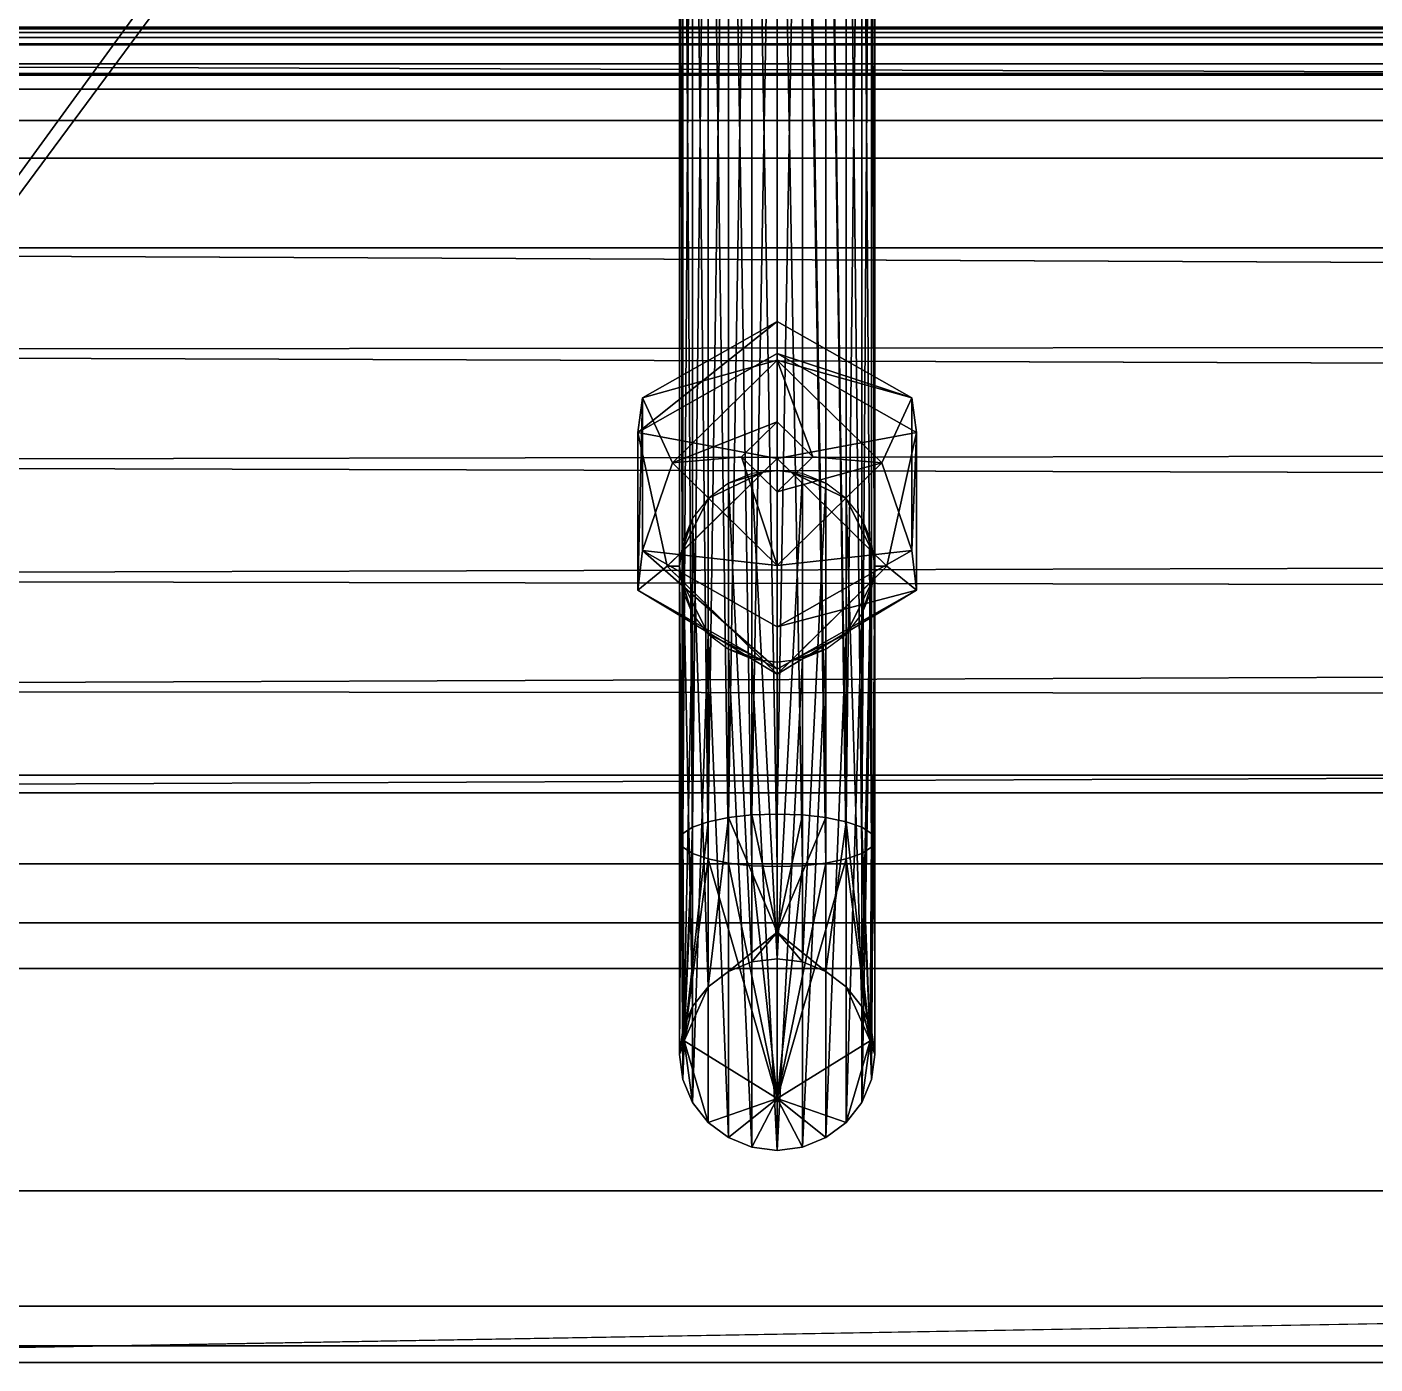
# Model space of a CAD drawing. Header units: millimetres. Extents: x 49 to 845, y -694 to -49.
# Drawn here: x 131.3 to 185.2, y -612.2 to -558.8 of the extents above; entities that cross this region are included whole.
import ezdxf

# ---------------------------------------------------------------- set-up
doc = ezdxf.new("R2010")
doc.units = ezdxf.units.MM
doc.layers.add('PQ_200_3D', color=1, linetype='Continuous')

msp = doc.modelspace()

# ---------------------------------------------------------------- meshes
at = {"layer": 'PQ_200_3D'}
mesh = msp.add_polyface(dxfattribs=at)
corners = [(97.738, -562.569, 1342.886), (97.917, -490.008, 1349.253), (100.932, -417.515, 1355.614), (105.789, -345.113, 1361.967), (111.901, -272.81, 1368.311), (118.885, -200.583, 1374.649), (126.529, -128.423, 1380.981), (767.471, -128.423, 1380.981), (775.115, -200.583, 1374.649), (782.099, -272.81, 1368.311), (788.211, -345.113, 1361.967), (793.068, -417.515, 1355.614), (796.083, -490.008, 1349.253), (796.262, -562.569, 1342.886), (806.251, -562.569, 1342.886), (806.09, -489.843, 1349.267), (803.06, -417.154, 1355.645), (798.188, -344.566, 1362.015), (792.066, -272.072, 1368.376), (785.056, -199.659, 1374.73), (777.394, -127.311, 1381.078), (116.606, -127.311, 1381.078), (108.944, -199.659, 1374.73), (101.934, -272.072, 1368.376), (95.812, -344.566, 1362.015), (90.94, -417.154, 1355.645), (87.91, -489.843, 1349.267), (87.749, -562.569, 1342.886)]
mesh.append_faces([[corners[k] for k in face] for face in [(18, 10, 17), (9, 19, 8), (10, 18, 9), (6, 21, 5), (3, 24, 2), (27, 1, 26), (26, 1, 25)]], dxfattribs={"vtx0": -1, "vtx1": -1})
mesh.append_faces([[corners[k] for k in face] for face in [(9, 18, 19), (20, 7, 8), (8, 19, 20), (12, 14, 15), (12, 15, 16), (11, 16, 17), (17, 10, 11), (5, 21, 22), (3, 23, 24), (23, 3, 4), (22, 4, 5)]], dxfattribs={"vtx0": -1, "vtx2": -1})
mesh.append_faces([[corners[k] for k in face] for face in [(0, 1, 27)]], dxfattribs={"vtx1": -1})
mesh.append_faces([[corners[k] for k in face] for face in [(11, 12, 16), (22, 23, 4), (1, 2, 25), (24, 25, 2)]], dxfattribs={"vtx1": -1, "vtx2": -1})
mesh.append_faces([[corners[k] for k in face] for face in [(6, 7, 20, 21)]], dxfattribs={"vtx1": -1, "vtx3": -1})
mesh.append_faces([[corners[k] for k in face] for face in [(12, 13, 14)]], dxfattribs={"vtx2": -1})
mesh = msp.add_polyface(dxfattribs=at)
corners = [(126.529, -128.423, 1342.886), (115.289, -236.876, 1342.886), (105.765, -345.425, 1342.886), (99.116, -454.051, 1342.886), (97.738, -562.569, 1342.886), (796.262, -562.569, 1342.886), (794.884, -454.051, 1342.886), (788.235, -345.425, 1342.886), (778.711, -236.876, 1342.886), (767.471, -128.423, 1342.886)]
mesh.append_faces([[corners[k] for k in face] for face in [(5, 6, 4)]], dxfattribs={"vtx1": -1})
mesh.append_faces([[corners[k] for k in face] for face in [(1, 2, 8)]], dxfattribs={"vtx1": -1, "vtx2": -1})
mesh.append_faces([[corners[k] for k in face] for face in [(6, 7, 3, 4), (2, 3, 7, 8)]], dxfattribs={"vtx1": -1, "vtx3": -1})
mesh.append_faces([[corners[k] for k in face] for face in [(9, 0, 1, 8)]], dxfattribs={"vtx2": -1})
mesh = msp.add_polyface(dxfattribs=at)
corners = [(102.742, -428.004, 983.772), (63.977, -500.909, 983.772), (57.313, -520.034, 983.772), (55.363, -540.193, 983.772), (58.237, -560.24, 983.772), (76.125, -627, 983.772), (817.875, -627, 983.772), (835.763, -560.24, 983.772), (838.637, -540.193, 983.772), (836.687, -520.034, 983.772), (830.023, -500.909, 983.772), (791.258, -428.004, 983.772), (790, -428.004, 983.772), (790, -450.242, 983.772), (104, -450.242, 983.772), (104, -428.004, 983.772), (805.914, -617, 983.772), (88.086, -617, 983.772), (88.086, -463.652, 983.772), (805.914, -463.652, 983.772)]
mesh.append_faces([[corners[k] for k in face] for face in [(1, 18, 0), (11, 19, 10), (16, 10, 19)]], dxfattribs={"vtx0": -1, "vtx1": -1})
mesh.append_faces([[corners[k] for k in face] for face in [(1, 17, 18), (19, 13, 14, 18)]], dxfattribs={"vtx0": -1, "vtx2": -1})
mesh.append_faces([[corners[k] for k in face] for face in [(16, 6, 7, 10)]], dxfattribs={"vtx0": -1, "vtx2": -1, "vtx3": -1})
mesh.append_faces([[corners[k] for k in face] for face in [(4, 5, 17, 1)]], dxfattribs={"vtx1": -1, "vtx2": -1, "vtx3": -1})
mesh.append_faces([[corners[k] for k in face] for face in [(16, 17, 5, 6)]], dxfattribs={"vtx1": -1, "vtx3": -1})
mesh.append_faces([[corners[k] for k in face] for face in [(2, 3, 4, 1)]], dxfattribs={"vtx2": -1})
mesh.append_faces([[corners[k] for k in face] for face in [(14, 15, 0, 18), (11, 12, 13, 19)]], dxfattribs={"vtx2": -1, "vtx3": -1})
mesh.append_faces([[corners[k] for k in face] for face in [(7, 8, 9, 10)]], dxfattribs={"vtx3": -1})
mesh = msp.add_polyface(dxfattribs=at)
corners = [(805.914, -463.652, 982.172), (88.086, -463.652, 982.172), (88.086, -617, 982.172), (805.914, -617, 982.172)]
mesh.append_faces([[corners[k] for k in face] for face in [(0, 1, 2, 3)]])
mesh = msp.add_polyface(dxfattribs=at)
corners = [(63.977, -500.909, 931.05), (83.508, -464.177, 924.5), (810.492, -464.177, 924.5), (830.023, -500.909, 931.05), (836.687, -520.034, 934.461), (838.637, -540.193, 938.055), (835.763, -560.24, 941.63), (817.169, -629.633, 954.004), (76.831, -629.633, 954.004), (58.237, -560.24, 941.63), (55.363, -540.193, 938.055), (57.313, -520.034, 934.461)]
mesh.append_faces([[corners[k] for k in face] for face in [(5, 3, 4)]], dxfattribs={"vtx0": -1})
mesh.append_faces([[corners[k] for k in face] for face in [(9, 1, 8), (6, 3, 5)]], dxfattribs={"vtx0": -1, "vtx1": -1})
mesh.append_faces([[corners[k] for k in face] for face in [(9, 0, 1), (0, 9, 10), (8, 1, 2, 7), (6, 2, 3), (2, 6, 7)]], dxfattribs={"vtx0": -1, "vtx2": -1})
mesh.append_faces([[corners[k] for k in face] for face in [(10, 11, 0)]], dxfattribs={"vtx2": -1})
mesh = msp.add_polyface(dxfattribs=at)
corners = [(96.458, -612.146, 1213.391), (92.857, -542.742, 1194.833), (89.33, -473.34, 1176.276), (225.8, -473.34, 1176.276), (225.8, -609.9, 1212.791), (605.356, -609.9, 1212.791), (605.356, -473.34, 1176.276), (804.67, -473.34, 1176.276), (801.143, -542.742, 1194.833), (797.542, -612.146, 1213.391), (161.275, -517.105, 1187.978), (160.265, -517.233, 1188.013), (159.325, -517.61, 1188.113), (158.517, -518.208, 1188.273), (157.897, -518.989, 1188.482), (157.507, -519.897, 1188.725), (157.375, -520.872, 1188.986), (157.507, -521.848, 1189.246), (157.897, -522.756, 1189.489), (158.517, -523.537, 1189.698), (159.325, -524.135, 1189.858), (160.265, -524.512, 1189.959), (161.275, -524.64, 1189.993), (162.284, -524.512, 1189.959), (163.225, -524.135, 1189.858), (164.032, -523.537, 1189.698), (164.652, -522.756, 1189.489), (165.042, -521.848, 1189.246), (165.175, -520.872, 1188.986), (165.042, -519.897, 1188.725), (164.652, -518.989, 1188.482), (164.032, -518.208, 1188.273), (163.225, -517.61, 1188.113), (162.284, -517.233, 1188.013), (660.475, -517.105, 1187.978), (659.466, -517.233, 1188.013), (658.525, -517.61, 1188.113), (657.718, -518.208, 1188.273), (657.098, -518.989, 1188.482), (656.708, -519.897, 1188.725), (656.575, -520.872, 1188.986), (656.708, -521.848, 1189.246), (657.098, -522.756, 1189.489), (657.718, -523.537, 1189.698), (658.525, -524.135, 1189.858), (659.466, -524.512, 1189.959), (660.475, -524.64, 1189.993), (661.485, -524.512, 1189.959), (662.425, -524.135, 1189.858), (663.233, -523.537, 1189.698), (663.853, -522.756, 1189.489), (664.243, -521.848, 1189.246), (664.375, -520.872, 1188.986), (664.243, -519.897, 1188.725), (663.853, -518.989, 1188.482), (663.233, -518.208, 1188.273), (662.425, -517.61, 1188.113), (661.485, -517.233, 1188.013), (740.225, -517.105, 1187.978), (739.216, -517.233, 1188.013), (738.275, -517.61, 1188.113), (737.468, -518.208, 1188.273), (736.848, -518.989, 1188.482), (736.458, -519.897, 1188.725), (736.325, -520.872, 1188.986), (736.458, -521.848, 1189.246), (736.848, -522.756, 1189.489), (737.468, -523.537, 1189.698), (738.275, -524.135, 1189.858), (739.216, -524.512, 1189.959), (740.225, -524.64, 1189.993), (741.235, -524.512, 1189.959), (742.175, -524.135, 1189.858), (742.983, -523.537, 1189.698), (743.603, -522.756, 1189.489), (743.993, -521.848, 1189.246), (744.125, -520.872, 1188.986), (743.993, -519.897, 1188.725), (743.603, -518.989, 1188.482), (742.983, -518.208, 1188.273), (742.175, -517.61, 1188.113), (741.235, -517.233, 1188.013)]
mesh.append_faces([[corners[k] for k in face] for face in [(74, 8, 73), (47, 5, 46), (80, 7, 79), (77, 8, 76), (6, 41, 5), (42, 5, 41), (23, 4, 22), (21, 1, 20), (24, 4, 23), (20, 1, 19), (38, 6, 37), (41, 6, 40), (36, 6, 35), (16, 1, 15), (10, 3, 33), (11, 2, 10), (33, 3, 32)]], dxfattribs={"vtx0": -1, "vtx1": -1})
mesh.append_faces([[corners[k] for k in face] for face in [(68, 5, 48), (9, 5, 68), (4, 0, 22)]], dxfattribs={"vtx0": -1, "vtx1": -1, "vtx2": -1})
mesh.append_faces([[corners[k] for k in face] for face in [(9, 68, 69), (8, 71, 72), (8, 75, 76), (67, 49, 50, 66), (49, 67, 68, 48), (51, 65, 66, 50), (65, 51, 52, 64), (77, 7, 8), (7, 80, 81), (54, 62, 63, 53), (64, 52, 53, 63), (62, 54, 55, 61), (61, 55, 56, 60), (6, 57, 34), (6, 34, 35), (5, 43, 44), (0, 4, 5, 9), (4, 26, 27), (4, 25, 26), (27, 3, 4), (4, 24, 25), (21, 0, 1), (0, 21, 22), (1, 16, 17), (6, 38, 39), (3, 27, 28), (3, 30, 31), (10, 2, 3), (2, 12, 13)]], dxfattribs={"vtx0": -1, "vtx2": -1})
mesh.append_faces([[corners[k] for k in face] for face in [(8, 9, 71), (70, 71, 9), (69, 70, 9), (74, 75, 8), (72, 73, 8), (47, 48, 5), (78, 79, 7), (77, 78, 7), (58, 59, 7), (81, 58, 7), (44, 45, 5), (42, 43, 5), (45, 46, 5), (18, 19, 1), (17, 18, 1), (39, 40, 6), (28, 29, 3), (36, 37, 6), (29, 30, 3), (14, 15, 2), (13, 14, 2), (11, 12, 2), (1, 2, 15), (31, 32, 3)]], dxfattribs={"vtx1": -1, "vtx2": -1})
mesh.append_faces([[corners[k] for k in face] for face in [(6, 7, 59, 57)]], dxfattribs={"vtx1": -1, "vtx2": -1, "vtx3": -1})
mesh.append_faces([[corners[k] for k in face] for face in [(59, 60, 56, 57)]], dxfattribs={"vtx1": -1, "vtx3": -1})
mesh = msp.add_polyface(dxfattribs=at)
corners = [(161.275, -535.865, 1163.418), (160.265, -535.829, 1163.29), (159.325, -535.724, 1162.915), (158.517, -535.558, 1162.318), (157.897, -535.34, 1161.54), (157.507, -535.087, 1160.634), (157.375, -534.816, 1159.662), (157.507, -534.544, 1158.69), (157.897, -534.291, 1157.784), (158.517, -534.073, 1157.006), (159.325, -533.907, 1156.409), (160.265, -533.802, 1156.034), (161.275, -533.766, 1155.906), (161.275, -590.258, 1140.124), (160.265, -590.294, 1140.252), (159.325, -590.399, 1140.627), (158.517, -590.566, 1141.224), (157.897, -590.783, 1142.002), (157.507, -591.036, 1142.908), (157.375, -591.308, 1143.88), (157.507, -591.579, 1144.852), (157.897, -591.832, 1145.758), (158.517, -592.05, 1146.536), (159.325, -592.216, 1147.133), (160.265, -592.321, 1147.508), (161.275, -592.357, 1147.636)]
mesh.append_faces([[corners[k] for k in face] for face in [(14, 12, 13)]], dxfattribs={"vtx0": -1})
mesh.append_faces([[corners[k] for k in face] for face in [(15, 11, 14), (9, 17, 8), (22, 4, 21), (3, 23, 2), (20, 6, 19)]], dxfattribs={"vtx0": -1, "vtx1": -1})
mesh.append_faces([[corners[k] for k in face] for face in [(9, 16, 17), (8, 17, 18), (15, 10, 11), (19, 6, 7, 18), (5, 20, 21), (2, 23, 24), (1, 24, 25), (21, 4, 5)]], dxfattribs={"vtx0": -1, "vtx2": -1})
mesh.append_faces([[corners[k] for k in face] for face in [(0, 1, 25)]], dxfattribs={"vtx1": -1})
mesh.append_faces([[corners[k] for k in face] for face in [(15, 16, 10), (11, 12, 14), (7, 8, 18), (9, 10, 16), (22, 23, 3), (5, 6, 20), (1, 2, 24), (3, 4, 22)]], dxfattribs={"vtx1": -1, "vtx2": -1})
mesh = msp.add_polyface(dxfattribs=at)
corners = [(161.275, -590.258, 1140.124), (161.275, -533.766, 1155.906), (162.284, -533.802, 1156.034), (163.225, -533.907, 1156.409), (164.032, -534.073, 1157.006), (164.652, -534.291, 1157.784), (165.042, -534.544, 1158.69), (165.175, -534.816, 1159.662), (165.042, -535.087, 1160.634), (164.652, -535.34, 1161.54), (164.032, -535.558, 1162.318), (163.225, -535.724, 1162.915), (162.284, -535.829, 1163.29), (161.275, -535.865, 1163.418), (161.275, -592.357, 1147.636), (162.284, -592.321, 1147.508), (163.225, -592.216, 1147.133), (164.032, -592.05, 1146.536), (164.652, -591.832, 1145.758), (165.042, -591.579, 1144.852), (165.175, -591.308, 1143.88), (165.042, -591.036, 1142.908), (164.652, -590.783, 1142.002), (164.032, -590.566, 1141.224), (163.225, -590.399, 1140.627), (162.284, -590.294, 1140.252)]
mesh.append_faces([[corners[k] for k in face] for face in [(16, 12, 15), (8, 20, 7), (10, 18, 9), (20, 8, 19), (4, 23, 3)]], dxfattribs={"vtx0": -1, "vtx1": -1})
mesh.append_faces([[corners[k] for k in face] for face in [(11, 16, 17), (10, 17, 18), (16, 11, 12), (22, 5, 6), (21, 6, 7, 20), (24, 2, 3)]], dxfattribs={"vtx0": -1, "vtx2": -1})
mesh.append_faces([[corners[k] for k in face] for face in [(1, 2, 0)]], dxfattribs={"vtx1": -1})
mesh.append_faces([[corners[k] for k in face] for face in [(18, 19, 9), (12, 13, 15), (8, 9, 19), (10, 11, 17), (22, 23, 5), (21, 22, 6), (25, 0, 2), (24, 25, 2), (23, 24, 3), (4, 5, 23)]], dxfattribs={"vtx1": -1, "vtx2": -1})
mesh.append_faces([[corners[k] for k in face] for face in [(13, 14, 15)]], dxfattribs={"vtx2": -1})
mesh = msp.add_polyface(dxfattribs=at)
corners = [(844, -589.411, 1347.766), (844, -586.02, 1349.565), (844, -582.348, 1350.671), (844, -578.532, 1351.045), (844, -574.715, 1350.671), (844, -571.042, 1349.565), (844, -567.651, 1347.766), (843.371, -564.079, 1344.73), (842.584, -561.327, 1340.935), (841.685, -559.549, 1336.598), (840.724, -558.847, 1331.963), (839.756, -559.26, 1327.293), (838.835, -560.765, 1322.854), (55.165, -560.765, 1322.854), (54.244, -559.26, 1327.293), (53.276, -558.847, 1331.963), (52.315, -559.549, 1336.598), (51.416, -561.327, 1340.935), (50.63, -564.079, 1344.73), (50, -567.651, 1347.766), (50, -571.756, 1349.842), (50, -576.231, 1350.91), (50, -580.831, 1350.91), (50, -585.306, 1349.843), (50, -589.411, 1347.766), (50.472, -592.24, 1345.49), (51.044, -594.603, 1342.733), (51.695, -596.419, 1339.589), (842.305, -596.419, 1339.589), (842.957, -594.603, 1342.733), (843.528, -592.24, 1345.49)]
mesh.append_faces([[corners[k] for k in face] for face in [(29, 26, 27, 28)]], dxfattribs={"vtx0": -1})
mesh.append_faces([[corners[k] for k in face] for face in [(6, 19, 5), (22, 3, 21), (21, 4, 20), (3, 22, 2), (1, 24, 0)]], dxfattribs={"vtx0": -1, "vtx1": -1})
mesh.append_faces([[corners[k] for k in face] for face in [(11, 14, 15, 10), (8, 17, 18, 7), (9, 16, 17, 8), (10, 15, 16, 9), (7, 18, 19, 6), (2, 22, 23), (0, 24, 25, 30), (30, 25, 26, 29), (1, 23, 24), (20, 4, 5)]], dxfattribs={"vtx0": -1, "vtx2": -1})
mesh.append_faces([[corners[k] for k in face] for face in [(19, 20, 5), (1, 2, 23), (3, 4, 21)]], dxfattribs={"vtx1": -1, "vtx2": -1})
mesh.append_faces([[corners[k] for k in face] for face in [(12, 13, 14, 11)]], dxfattribs={"vtx2": -1})
mesh = msp.add_polyface(dxfattribs=at)
corners = [(796.262, -562.569, 1342.886), (97.738, -562.569, 1342.886), (87.749, -562.569, 1342.886), (87.796, -560.308, 1338.819), (87.852, -559.065, 1334.336), (87.941, -558.908, 1329.691), (87.744, -559.507, 1326.258), (87.583, -560.704, 1322.983), (806.417, -560.704, 1322.983), (806.256, -559.507, 1326.258), (806.059, -558.908, 1329.691), (806.148, -559.065, 1334.336), (806.204, -560.308, 1338.819), (806.251, -562.569, 1342.886)]
mesh.append_faces([[corners[k] for k in face] for face in [(12, 3, 4, 11), (10, 5, 6, 9), (5, 10, 11, 4)]], dxfattribs={"vtx0": -1, "vtx2": -1})
mesh.append_faces([[corners[k] for k in face] for face in [(1, 2, 3, 0), (7, 8, 9, 6)]], dxfattribs={"vtx2": -1})
mesh.append_faces([[corners[k] for k in face] for face in [(12, 13, 0, 3)]], dxfattribs={"vtx2": -1, "vtx3": -1})
mesh = msp.add_polyface(dxfattribs=at)
corners = [(76.87, -609.907, 1218.16), (55.165, -560.765, 1322.854), (838.835, -560.765, 1322.854), (817.13, -609.907, 1218.16)]
mesh.append_faces([[corners[k] for k in face] for face in [(0, 1, 2, 3)]])
mesh = msp.add_polyface(dxfattribs=at)
corners = [(87.169, -565.364, 1313.045), (91.892, -588.7, 1263.335), (96.458, -612.146, 1213.391), (797.542, -612.146, 1213.391), (802.108, -588.7, 1263.335), (806.831, -565.364, 1313.045), (806.63, -563.032, 1318.013), (806.417, -560.7, 1322.981), (87.583, -560.7, 1322.981), (87.37, -563.032, 1318.013)]
mesh.append_faces([[corners[k] for k in face] for face in [(4, 7, 8, 1)]], dxfattribs={"vtx0": -1, "vtx2": -1, "vtx3": -1})
mesh.append_faces([[corners[k] for k in face] for face in [(0, 1, 9)]], dxfattribs={"vtx1": -1})
mesh.append_faces([[corners[k] for k in face] for face in [(6, 7, 4), (8, 9, 1)]], dxfattribs={"vtx1": -1, "vtx2": -1})
mesh.append_faces([[corners[k] for k in face] for face in [(4, 5, 6), (2, 3, 4, 1)]], dxfattribs={"vtx2": -1})
mesh = msp.add_polyface(dxfattribs=at)
corners = [(161.275, -570.591, 1012.027), (155.894, -573.64, 1011.435), (155.894, -579.739, 1010.249), (161.275, -582.789, 1009.656), (161.275, -584.476, 1017.241), (155.713, -581.324, 1017.854), (155.713, -575.02, 1019.079), (161.275, -571.868, 1019.692)]
mesh.append_faces([[corners[k] for k in face] for face in [(6, 1, 5)]], dxfattribs={"vtx0": -1, "vtx1": -1})
mesh.append_faces([[corners[k] for k in face] for face in [(5, 1, 2)]], dxfattribs={"vtx0": -1, "vtx2": -1})
mesh.append_faces([[corners[k] for k in face] for face in [(4, 5, 2), (0, 1, 6)]], dxfattribs={"vtx1": -1, "vtx2": -1})
mesh.append_faces([[corners[k] for k in face] for face in [(2, 3, 4), (6, 7, 0)]], dxfattribs={"vtx2": -1})
mesh = msp.add_polyface(dxfattribs=at)
corners = [(161.275, -572.138, 1009.32), (157.097, -576.239, 1008.523), (161.275, -580.34, 1007.726), (161.275, -582.789, 1009.656), (155.894, -579.739, 1010.249), (155.894, -573.64, 1011.435), (161.275, -570.591, 1012.027)]
mesh.append_faces([[corners[k] for k in face] for face in [(2, 4, 1), (5, 1, 4)]], dxfattribs={"vtx0": -1, "vtx1": -1})
mesh.append_faces([[corners[k] for k in face] for face in [(0, 1, 5)]], dxfattribs={"vtx1": -1, "vtx2": -1})
mesh.append_faces([[corners[k] for k in face] for face in [(2, 3, 4), (5, 6, 0)]], dxfattribs={"vtx2": -1})
mesh = msp.add_polyface(dxfattribs=at)
corners = [(161.275, -580.34, 1007.726), (165.452, -576.239, 1008.523), (161.275, -572.138, 1009.32), (161.275, -570.591, 1012.027), (166.655, -573.64, 1011.435), (166.655, -579.739, 1010.249), (161.275, -582.789, 1009.656)]
mesh.append_faces([[corners[k] for k in face] for face in [(2, 4, 1), (5, 1, 4)]], dxfattribs={"vtx0": -1, "vtx1": -1})
mesh.append_faces([[corners[k] for k in face] for face in [(0, 1, 5)]], dxfattribs={"vtx1": -1, "vtx2": -1})
mesh.append_faces([[corners[k] for k in face] for face in [(2, 3, 4), (5, 6, 0)]], dxfattribs={"vtx2": -1})
mesh = msp.add_polyface(dxfattribs=at)
corners = [(161.275, -582.789, 1009.656), (166.655, -579.739, 1010.249), (166.655, -573.64, 1011.435), (161.275, -570.591, 1012.027), (161.275, -571.868, 1019.692), (166.836, -575.02, 1019.079), (166.836, -581.324, 1017.854), (161.275, -584.476, 1017.241)]
mesh.append_faces([[corners[k] for k in face] for face in [(6, 1, 5)]], dxfattribs={"vtx0": -1, "vtx1": -1})
mesh.append_faces([[corners[k] for k in face] for face in [(5, 1, 2)]], dxfattribs={"vtx0": -1, "vtx2": -1})
mesh.append_faces([[corners[k] for k in face] for face in [(4, 5, 2), (0, 1, 6)]], dxfattribs={"vtx1": -1, "vtx2": -1})
mesh.append_faces([[corners[k] for k in face] for face in [(2, 3, 4), (6, 7, 0)]], dxfattribs={"vtx2": -1})
mesh = msp.add_polyface(dxfattribs=at)
corners = [(161.275, -571.868, 1019.692), (155.713, -575.02, 1019.079), (155.713, -581.324, 1017.854), (161.275, -584.476, 1017.241), (161.275, -584.672, 1028.917), (156.888, -580.366, 1029.754), (161.275, -576.06, 1030.591)]
mesh.append_faces([[corners[k] for k in face] for face in [(4, 2, 3)]], dxfattribs={"vtx0": -1})
mesh.append_faces([[corners[k] for k in face] for face in [(2, 4, 5), (5, 1, 2)]], dxfattribs={"vtx0": -1, "vtx2": -1})
mesh.append_faces([[corners[k] for k in face] for face in [(0, 1, 6)]], dxfattribs={"vtx1": -1})
mesh.append_faces([[corners[k] for k in face] for face in [(5, 6, 1)]], dxfattribs={"vtx1": -1, "vtx2": -1})
mesh = msp.add_polyface(dxfattribs=at)
corners = [(161.275, -574.606, 1007.557), (159.856, -575.999, 1007.286), (161.275, -577.391, 1007.015), (161.275, -580.34, 1007.726), (157.097, -576.239, 1008.523), (161.275, -572.138, 1009.32)]
mesh.append_faces([[corners[k] for k in face] for face in [(1, 3, 4), (4, 0, 1)]], dxfattribs={"vtx0": -1, "vtx2": -1})
mesh.append_faces([[corners[k] for k in face] for face in [(2, 3, 1)]], dxfattribs={"vtx1": -1})
mesh.append_faces([[corners[k] for k in face] for face in [(4, 5, 0)]], dxfattribs={"vtx2": -1})
mesh = msp.add_polyface(dxfattribs=at)
corners = [(161.275, -584.476, 1017.241), (166.836, -581.324, 1017.854), (166.836, -575.02, 1019.079), (161.275, -571.868, 1019.692), (161.275, -576.06, 1030.591), (165.661, -580.366, 1029.754), (161.275, -584.672, 1028.917)]
mesh.append_faces([[corners[k] for k in face] for face in [(4, 2, 3)]], dxfattribs={"vtx0": -1})
mesh.append_faces([[corners[k] for k in face] for face in [(2, 4, 5), (5, 1, 2)]], dxfattribs={"vtx0": -1, "vtx2": -1})
mesh.append_faces([[corners[k] for k in face] for face in [(0, 1, 6)]], dxfattribs={"vtx1": -1})
mesh.append_faces([[corners[k] for k in face] for face in [(5, 6, 1)]], dxfattribs={"vtx1": -1, "vtx2": -1})
mesh = msp.add_polyface(dxfattribs=at)
corners = [(161.275, -577.391, 1007.015), (162.693, -575.999, 1007.286), (161.275, -574.606, 1007.557), (161.275, -572.138, 1009.32), (165.452, -576.239, 1008.523), (161.275, -580.34, 1007.726)]
mesh.append_faces([[corners[k] for k in face] for face in [(1, 3, 4), (4, 0, 1)]], dxfattribs={"vtx0": -1, "vtx2": -1})
mesh.append_faces([[corners[k] for k in face] for face in [(2, 3, 1)]], dxfattribs={"vtx1": -1})
mesh.append_faces([[corners[k] for k in face] for face in [(4, 5, 0)]], dxfattribs={"vtx2": -1})
mesh = msp.add_polyface(dxfattribs=at)
corners = [(161.275, -574.606, 1007.557), (161.275, -575.999, 1007.286), (161.275, -577.391, 1007.015), (159.856, -575.999, 1007.286)]
mesh.append_faces([[corners[k] for k in face] for face in [(1, 2, 3, 0)]])
mesh = msp.add_polyface(dxfattribs=at)
corners = [(161.275, -575.999, 1007.286), (161.275, -574.606, 1007.557), (162.693, -575.999, 1007.286), (161.275, -577.391, 1007.015)]
mesh.append_faces([[corners[k] for k in face] for face in [(2, 3, 0, 1)]])
mesh = msp.add_polyface(dxfattribs=at)
corners = [(161.275, -576.06, 1030.591), (156.888, -580.366, 1029.754), (161.275, -584.672, 1028.917), (161.275, -584.194, 1029.01), (160.265, -584.064, 1029.035), (159.325, -583.681, 1029.109), (158.517, -583.073, 1029.228), (157.897, -582.28, 1029.382), (157.507, -581.357, 1029.561), (157.375, -580.366, 1029.754), (157.507, -579.375, 1029.946), (157.897, -578.452, 1030.126), (158.517, -577.659, 1030.28), (159.325, -577.051, 1030.398), (160.265, -576.668, 1030.473), (161.275, -576.538, 1030.498), (160.714, -584.122, 1029.024), (157.448, -580.916, 1029.647), (157.448, -579.816, 1029.861), (160.714, -576.61, 1030.484)]
mesh.append_faces([[corners[k] for k in face] for face in [(19, 15, 0), (16, 2, 3)]])
mesh.append_faces([[corners[k] for k in face] for face in [(7, 17, 8), (1, 9, 18)]], dxfattribs={"vtx0": -1})
mesh.append_faces([[corners[k] for k in face] for face in [(11, 18, 12), (12, 19, 13)]], dxfattribs={"vtx0": -1, "vtx1": -1})
mesh.append_faces([[corners[k] for k in face] for face in [(17, 7, 6), (12, 18, 19)]], dxfattribs={"vtx0": -1, "vtx2": -1})
mesh.append_faces([[corners[k] for k in face] for face in [(17, 9, 1), (10, 18, 11)]], dxfattribs={"vtx1": -1})
mesh.append_faces([[corners[k] for k in face] for face in [(6, 5, 16), (16, 17, 6)]], dxfattribs={"vtx1": -1, "vtx2": -1})
mesh.append_faces([[corners[k] for k in face] for face in [(5, 4, 16), (19, 14, 13)]], dxfattribs={"vtx2": -1})
mesh = msp.add_polyface(dxfattribs=at)
corners = [(161.275, -603.687, 1129.288), (160.265, -603.556, 1129.314), (159.325, -603.174, 1129.388), (158.517, -602.565, 1129.506), (157.897, -601.772, 1129.661), (157.507, -600.849, 1129.84), (157.375, -599.858, 1130.033), (157.507, -598.867, 1130.225), (157.897, -597.944, 1130.405), (158.517, -597.151, 1130.559), (159.325, -596.543, 1130.677), (160.265, -596.16, 1130.751), (161.275, -596.03, 1130.777), (161.275, -576.538, 1030.498), (160.265, -576.668, 1030.473), (159.325, -577.051, 1030.398), (158.517, -577.659, 1030.28), (157.897, -578.452, 1030.126), (157.507, -579.375, 1029.946), (157.375, -580.366, 1029.754), (157.507, -581.357, 1029.561), (157.897, -582.28, 1029.382), (158.517, -583.073, 1029.228), (159.325, -583.681, 1029.109), (160.265, -584.064, 1029.035), (161.275, -584.194, 1029.01)]
mesh.append_faces([[corners[k] for k in face] for face in [(9, 17, 8), (6, 19, 5), (5, 21, 4), (4, 22, 3)]], dxfattribs={"vtx0": -1, "vtx1": -1})
mesh.append_faces([[corners[k] for k in face] for face in [(10, 15, 16, 9), (15, 10, 11), (6, 18, 19), (18, 6, 7), (24, 0, 1), (5, 19, 20)]], dxfattribs={"vtx0": -1, "vtx2": -1})
mesh.append_faces([[corners[k] for k in face] for face in [(13, 14, 12)]], dxfattribs={"vtx1": -1})
mesh.append_faces([[corners[k] for k in face] for face in [(14, 15, 11), (17, 18, 8), (16, 17, 9), (11, 12, 14), (7, 8, 18), (21, 22, 4), (20, 21, 5), (23, 24, 1), (22, 23, 2), (2, 3, 22), (1, 2, 23)]], dxfattribs={"vtx1": -1, "vtx2": -1})
mesh.append_faces([[corners[k] for k in face] for face in [(24, 25, 0)]], dxfattribs={"vtx2": -1})
mesh = msp.add_polyface(dxfattribs=at)
corners = [(161.275, -584.672, 1028.917), (165.661, -580.366, 1029.754), (161.275, -576.06, 1030.591), (161.275, -576.538, 1030.498), (162.284, -576.668, 1030.473), (163.225, -577.051, 1030.398), (164.032, -577.659, 1030.28), (164.652, -578.452, 1030.126), (165.042, -579.375, 1029.946), (165.175, -580.366, 1029.754), (165.042, -581.357, 1029.561), (164.652, -582.28, 1029.382), (164.032, -583.073, 1029.228), (163.225, -583.681, 1029.109), (162.284, -584.064, 1029.035), (161.275, -584.194, 1029.01), (161.835, -576.61, 1030.484), (165.101, -579.816, 1029.861), (165.101, -580.916, 1029.647), (161.835, -584.122, 1029.024)]
mesh.append_faces([[corners[k] for k in face] for face in [(16, 2, 3), (19, 15, 0)]])
mesh.append_faces([[corners[k] for k in face] for face in [(1, 9, 18), (13, 19, 14), (7, 17, 8)]], dxfattribs={"vtx0": -1})
mesh.append_faces([[corners[k] for k in face] for face in [(11, 18, 12), (12, 19, 13), (17, 6, 16), (5, 16, 6), (6, 17, 7)]], dxfattribs={"vtx0": -1, "vtx1": -1})
mesh.append_faces([[corners[k] for k in face] for face in [(12, 18, 19)]], dxfattribs={"vtx0": -1, "vtx2": -1})
mesh.append_faces([[corners[k] for k in face] for face in [(17, 9, 1), (10, 18, 11)]], dxfattribs={"vtx1": -1})
mesh.append_faces([[corners[k] for k in face] for face in [(5, 4, 16)]], dxfattribs={"vtx2": -1})
mesh = msp.add_polyface(dxfattribs=at)
corners = [(161.275, -596.03, 1130.777), (162.284, -596.16, 1130.751), (163.225, -596.543, 1130.677), (164.032, -597.151, 1130.559), (164.652, -597.944, 1130.405), (165.042, -598.867, 1130.225), (165.175, -599.858, 1130.033), (165.042, -600.849, 1129.84), (164.652, -601.772, 1129.661), (164.032, -602.565, 1129.506), (163.225, -603.174, 1129.388), (162.284, -603.556, 1129.314), (161.275, -603.687, 1129.288), (161.275, -584.194, 1029.01), (162.284, -584.064, 1029.035), (163.225, -583.681, 1029.109), (164.032, -583.073, 1029.228), (164.652, -582.28, 1029.382), (165.042, -581.357, 1029.561), (165.175, -580.366, 1029.754), (165.042, -579.375, 1029.946), (164.652, -578.452, 1030.126), (164.032, -577.659, 1030.28), (163.225, -577.051, 1030.398), (162.284, -576.668, 1030.473), (161.275, -576.538, 1030.498)]
mesh.append_faces([[corners[k] for k in face] for face in [(7, 19, 6), (9, 17, 8), (19, 7, 18), (5, 20, 4), (4, 22, 3)]], dxfattribs={"vtx0": -1, "vtx1": -1})
mesh.append_faces([[corners[k] for k in face] for face in [(15, 10, 11), (3, 22, 23, 2), (24, 0, 1), (5, 19, 20)]], dxfattribs={"vtx0": -1, "vtx2": -1})
mesh.append_faces([[corners[k] for k in face] for face in [(13, 14, 12)]], dxfattribs={"vtx1": -1})
mesh.append_faces([[corners[k] for k in face] for face in [(14, 15, 11), (17, 18, 8), (16, 17, 9), (15, 16, 10), (11, 12, 14), (7, 8, 18), (9, 10, 16), (21, 22, 4), (20, 21, 4), (23, 24, 1), (5, 6, 19), (1, 2, 23)]], dxfattribs={"vtx1": -1, "vtx2": -1})
mesh.append_faces([[corners[k] for k in face] for face in [(24, 25, 0)]], dxfattribs={"vtx2": -1})
mesh = msp.add_polyface(dxfattribs=at)
corners = [(161.275, -592.357, 1147.636), (160.265, -592.321, 1147.508), (159.325, -592.216, 1147.133), (158.517, -592.05, 1146.536), (157.897, -591.832, 1145.758), (157.507, -591.579, 1144.852), (157.375, -591.308, 1143.88), (157.507, -591.036, 1142.908), (157.897, -590.783, 1142.002), (158.517, -590.566, 1141.224), (159.325, -590.399, 1140.627), (160.265, -590.294, 1140.252), (161.275, -590.258, 1140.124), (161.275, -594.971, 1136.578), (161.275, -596.03, 1130.777), (160.265, -596.16, 1130.751), (159.325, -596.543, 1130.677), (158.517, -597.151, 1130.559), (157.897, -597.944, 1130.405), (157.507, -598.867, 1130.225), (157.375, -599.858, 1130.033), (157.507, -600.849, 1129.84), (157.897, -601.772, 1129.661), (158.517, -602.565, 1129.506), (159.325, -603.174, 1129.388), (160.265, -603.556, 1129.314), (161.275, -603.687, 1129.288), (161.275, -601.607, 1140.676), (157.564, -599.311, 1139.258)]
mesh.append_faces([[corners[k] for k in face] for face in [(5, 28, 4), (3, 27, 2), (22, 28, 21), (20, 28, 19), (24, 27, 23), (21, 28, 20)]], dxfattribs={"vtx0": -1, "vtx1": -1})
mesh.append_faces([[corners[k] for k in face] for face in [(28, 9, 17), (27, 28, 23), (16, 10, 13), (28, 27, 3)]], dxfattribs={"vtx0": -1, "vtx1": -1, "vtx2": -1})
mesh.append_faces([[corners[k] for k in face] for face in [(28, 6, 7), (28, 7, 8), (17, 9, 10), (28, 8, 9), (27, 1, 2), (13, 15, 16), (28, 17, 18), (28, 22, 23), (27, 24, 25)]], dxfattribs={"vtx0": -1, "vtx2": -1})
mesh.append_faces([[corners[k] for k in face] for face in [(10, 11, 13), (3, 4, 28), (5, 6, 28), (18, 19, 28), (16, 17, 10)]], dxfattribs={"vtx1": -1, "vtx2": -1})
mesh.append_faces([[corners[k] for k in face] for face in [(27, 0, 1), (11, 12, 13), (13, 14, 15), (25, 26, 27)]], dxfattribs={"vtx2": -1})
mesh = msp.add_polyface(dxfattribs=at)
corners = [(161.275, -590.258, 1140.124), (162.284, -590.294, 1140.252), (163.225, -590.399, 1140.627), (164.032, -590.566, 1141.224), (164.652, -590.783, 1142.002), (165.042, -591.036, 1142.908), (165.175, -591.308, 1143.88), (165.042, -591.579, 1144.852), (164.652, -591.832, 1145.758), (164.032, -592.05, 1146.536), (163.225, -592.216, 1147.133), (162.284, -592.321, 1147.508), (161.275, -592.357, 1147.636), (161.275, -601.607, 1140.676), (161.275, -603.687, 1129.288), (162.284, -603.556, 1129.314), (163.225, -603.174, 1129.388), (164.032, -602.565, 1129.506), (164.652, -601.772, 1129.661), (165.042, -600.849, 1129.84), (165.175, -599.858, 1130.033), (165.042, -598.867, 1130.225), (164.652, -597.944, 1130.405), (164.032, -597.151, 1130.559), (163.225, -596.543, 1130.677), (162.284, -596.16, 1130.751), (161.275, -596.03, 1130.777), (161.275, -594.971, 1136.578), (164.985, -599.311, 1139.258)]
mesh.append_faces([[corners[k] for k in face] for face in [(7, 28, 6), (8, 28, 7), (24, 3, 23), (20, 28, 19)]], dxfattribs={"vtx0": -1, "vtx1": -1})
mesh.append_faces([[corners[k] for k in face] for face in [(9, 13, 28), (27, 2, 24), (28, 13, 17), (23, 3, 28)]], dxfattribs={"vtx0": -1, "vtx1": -1, "vtx2": -1})
mesh.append_faces([[corners[k] for k in face] for face in [(13, 10, 11), (13, 9, 10), (28, 3, 4), (28, 17, 18), (28, 20, 21)]], dxfattribs={"vtx0": -1, "vtx2": -1})
mesh.append_faces([[corners[k] for k in face] for face in [(14, 15, 13), (26, 27, 25)]], dxfattribs={"vtx1": -1})
mesh.append_faces([[corners[k] for k in face] for face in [(8, 9, 28), (5, 6, 28), (2, 3, 24), (1, 2, 27), (4, 5, 28), (18, 19, 28), (16, 17, 13), (15, 16, 13), (24, 25, 27), (22, 23, 28), (21, 22, 28)]], dxfattribs={"vtx1": -1, "vtx2": -1})
mesh.append_faces([[corners[k] for k in face] for face in [(27, 0, 1), (11, 12, 13)]], dxfattribs={"vtx2": -1})
mesh = msp.add_polyface(dxfattribs=at)
corners = [(51.695, -596.419, 1339.589), (55.691, -605.294, 1320.317), (838.309, -605.294, 1320.317), (842.305, -596.419, 1339.589)]
mesh.append_faces([[corners[k] for k in face] for face in [(0, 1, 2, 3)]])
mesh = msp.add_polyface(dxfattribs=at)
corners = [(55.691, -605.294, 1320.317), (75.574, -627.939, 1224.409), (818.426, -627.939, 1224.409), (838.309, -605.294, 1320.317)]
mesh.append_faces([[corners[k] for k in face] for face in [(0, 1, 2, 3)]])
mesh = msp.add_polyface(dxfattribs=at)
corners = [(76.87, -609.907, 1218.16), (817.13, -609.907, 1218.16), (816.762, -611.491, 1216.383), (816.482, -613.454, 1215.034), (816.308, -615.681, 1214.193), (816.249, -618.045, 1213.907), (816.304, -620.333, 1214.175), (816.468, -622.497, 1214.963), (816.73, -624.421, 1216.23), (817.078, -626, 1217.906), (817.492, -627.15, 1219.902), (817.949, -627.808, 1222.11), (818.426, -627.939, 1224.409), (75.574, -627.939, 1224.409), (76.051, -627.808, 1222.11), (76.508, -627.15, 1219.902), (76.922, -626, 1217.906), (77.27, -624.421, 1216.23), (77.532, -622.497, 1214.963), (77.696, -620.333, 1214.175), (77.751, -618.045, 1213.907), (77.692, -615.681, 1214.193), (77.518, -613.454, 1215.034), (77.238, -611.491, 1216.383)]
mesh.append_faces([[corners[k] for k in face] for face in [(2, 23, 0, 1)]], dxfattribs={"vtx0": -1})
mesh.append_faces([[corners[k] for k in face] for face in [(11, 14, 15, 10), (8, 17, 18, 7), (9, 16, 17, 8), (10, 15, 16, 9), (7, 18, 19, 6), (5, 20, 21, 4), (6, 19, 20, 5), (3, 22, 23, 2), (4, 21, 22, 3)]], dxfattribs={"vtx0": -1, "vtx2": -1})
mesh.append_faces([[corners[k] for k in face] for face in [(12, 13, 14, 11)]], dxfattribs={"vtx2": -1})

doc.saveas('drawing.dxf')
